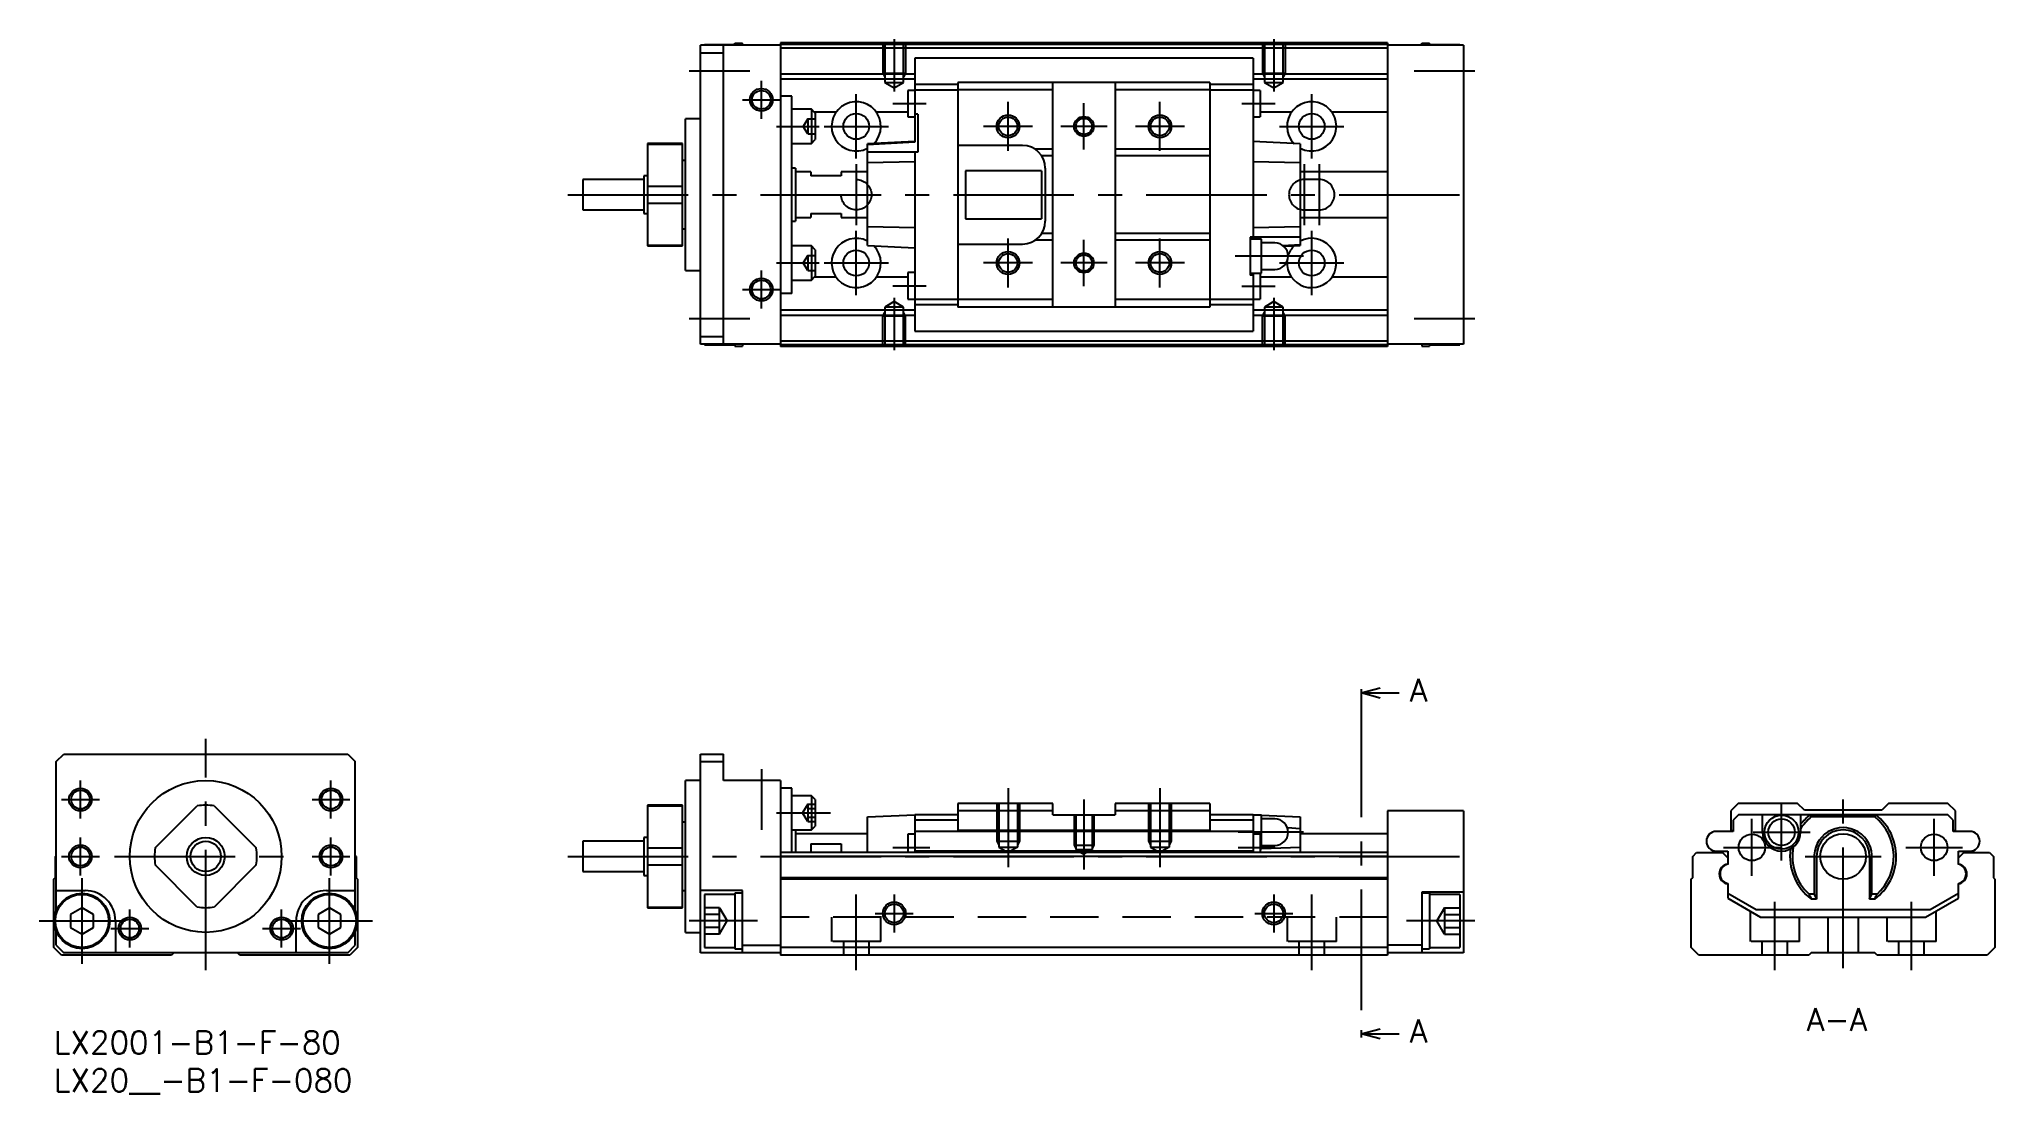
# Model space of a CAD drawing. Extents: x -2 to 256, y -8 to 131.
import ezdxf

# ---------------------------------------------------------------- set-up
doc = ezdxf.new("R2010")
doc.units = 0
doc.header["$LTSCALE"] = 0.5
doc.linetypes.add('CENTER', pattern=[50.8, 31.75, -6.35, 6.35, -6.35])
doc.linetypes.add('DASHED', pattern=[19.05, 12.7, -6.35])
for name, color, linetype in [('MSM_CENTER', 1, 'CENTER'), ('MSM_CONTINUOUS', 7, 'CONTINUOUS'), ('MSM_DASHED', 4, 'DASHED'), ('MSM_NARROW', 5, 'CONTINUOUS'), ('MSM_PART_NUMBER', 7, 'CONTINUOUS')]:
    doc.layers.add(name, color=color, linetype=linetype)
doc.styles.get("Standard").update_dxf_attribs({"font": 'txt.shx', "height": 1, "bigfont": 'bigfont.shx'})

# ---------------------------------------------------------------- blocks, each defined once
blk = doc.blocks.new('*U18')
at = {"layer": 'MSM_PART_NUMBER'}
blk.add_text('LX2001-B1-F-80', height=3, dxfattribs=at).set_placement((0, -3))
blk = doc.blocks.new('*U19')
at = {"layer": 'MSM_PART_NUMBER'}
blk.add_text('LX20__-B1-F-080', height=3, dxfattribs=at).set_placement((0, -8))

msp = doc.modelspace()

# ---------------------------------------------------------------- linework, layer by layer
at = {"layer": 'MSM_CENTER'}
for p, q in [((110.7, 130.7), (110.7, 123.79)), ((160.7, 130.7), (160.7, 123.79)), ((83.7, 126.5), (91.7, 126.5)), ((179.2, 126.5), (187.2, 126.5)), ((93.2, 120.2), (93.2, 125.2)), ((90.7, 122.7), (95.7, 122.7)), ((105.7, 114.95), (105.7, 123.45)), ((110.5, 122.2), (114.9, 122.2)), ((125.7, 115.97), (125.7, 122.43)), ((135.7, 116.14), (135.7, 122.26)), ((145.7, 115.97), (145.7, 122.43)), ((156.5, 122.2), (160.9, 122.2)), ((165.7, 114.95), (165.7, 123.45)), ((95.2, 119.2), (100.8, 119.2)), ((101.45, 119.2), (109.95, 119.2)), ((128.93, 119.2), (122.47, 119.2)), ((138.76, 119.2), (132.64, 119.2)), ((148.93, 119.2), (142.47, 119.2)), ((161.45, 119.2), (169.95, 119.2)), ((105.7, 114.2), (105.7, 106.2)), ((164.7, 114.2), (164.7, 106.2)), ((166.7, 114.2), (166.7, 106.2)), ((67.7, 110.2), (187.7, 110.2)), ((105.7, 96.95), (105.7, 105.45)), ((125.7, 97.97), (125.7, 104.43)), ((135.7, 98.14), (135.7, 104.26)), ((145.7, 97.97), (145.7, 104.43)), ((165.7, 96.95), (165.7, 105.45)), ((95.2, 101.2), (100.8, 101.2)), ((101.45, 101.2), (109.95, 101.2)), ((128.93, 101.2), (122.47, 101.2)), ((138.76, 101.2), (132.64, 101.2)), ((148.93, 101.2), (142.47, 101.2)), ((164.6, 102.1), (155.6, 102.1)), ((161.45, 101.2), (169.95, 101.2)), ((93.2, 95.2), (93.2, 100.2)), ((110.5, 98.2), (114.9, 98.2)), ((156.5, 98.15), (160.9, 98.15)), ((90.7, 97.7), (95.7, 97.7)), ((110.7, 96.61), (110.7, 89.7)), ((160.7, 96.61), (160.7, 89.7)), ((83.7, 93.9), (91.7, 93.9)), ((179.2, 93.9), (187.2, 93.9)), ((172.2, 44.04), (172.2, 0.13)), ((20, 8), (20, 38.5)), ((93.2, 34.5), (93.2, 26.5)), ((3.5, 28), (3.5, 33)), ((36.5, 28), (36.5, 33)), ((125.7, 32), (125.7, 21.6)), ((145.7, 32), (145.7, 21.6)), ((235.7, 8.3), (235.7, 31.1)), ((1, 30.5), (6, 30.5)), ((34, 30.5), (39, 30.5)), ((95.2, 28.75), (102.3, 28.75)), ((135.7, 30.5), (135.7, 21.3)), ((227.6, 22.45), (227.6, 29.95)), ((164.6, 26.2), (156, 26.2)), ((223.7, 20.45), (223.7, 27.95)), ((223.85, 26.2), (231.35, 26.2)), ((247.7, 20.45), (247.7, 27.95)), ((3.5, 20.5), (3.5, 25.5)), ((36.5, 20.5), (36.5, 25.5)), ((110.5, 24.2), (115.4, 24.2)), ((156, 24.2), (160.9, 24.2)), ((219.95, 24.2), (227.45, 24.2)), ((243.95, 24.2), (251.45, 24.2)), ((1, 23), (6, 23)), ((8, 23), (32, 23)), ((34, 23), (39, 23)), ((67.7, 23), (187.7, 23)), ((230.7, 23), (240.7, 23)), ((3.7, 8.85), (3.7, 20.15)), ((36.3, 8.85), (36.3, 20.15)), ((10, 11), (10, 16)), ((30, 11), (30, 16)), ((105.7, 8), (105.7, 18)), ((108.2, 15.5), (113.2, 15.5)), ((110.7, 18), (110.7, 13)), ((158.2, 15.5), (163.2, 15.5)), ((160.7, 18), (160.7, 13)), ((165.7, 8), (165.7, 18)), ((226.7, 8), (226.7, 17)), ((244.7, 8), (244.7, 17)), ((-1.95, 14.5), (9.35, 14.5)), ((7.5, 13.5), (12.5, 13.5)), ((27.5, 13.5), (32.5, 13.5)), ((30.65, 14.5), (41.95, 14.5)), ((92.7, 14.5), (83.7, 14.5)), ((187.2, 14.5), (178.2, 14.5))]:
    msp.add_line(p, q, dxfattribs=at)
at = {"layer": 'MSM_CONTINUOUS'}
for p, q in [((95.7, 129.9), (85.2, 129.9)), ((85.2, 90.5), (85.2, 129.9)), ((85.2, 128.9), (88.2, 128.9)), ((85.7, 129.9), (85.7, 130)), ((85.7, 130), (89.7, 130)), ((88.2, 90.5), (88.2, 129.9)), ((89.7, 129.9), (89.7, 130.15)), ((89.7, 130.15), (90.7, 130.15)), ((90.7, 129.9), (90.7, 130.15)), ((95.7, 130.2), (95.7, 90.2)), ((175.7, 130.2), (95.7, 130.2)), ((175.7, 130), (95.7, 130)), ((175.7, 129.5), (95.7, 129.5)), ((175.7, 130.2), (175.7, 90.2)), ((185.7, 129.9), (175.7, 129.9)), ((180.2, 129.9), (180.2, 130.15)), ((180.2, 130.15), (181.2, 130.15)), ((181.2, 129.9), (181.2, 130.15)), ((181.2, 130), (185.2, 130)), ((185.2, 129.9), (185.2, 130)), ((185.7, 129.9), (185.7, 90.5)), ((113.4, 128.2), (113.4, 117.13)), ((158, 128.2), (113.4, 128.2)), ((158, 128.2), (158, 104.6)), ((113.4, 126.1), (95.7, 126.1)), ((113.4, 125.4), (95.7, 125.4)), ((112.5, 123.95), (112.5, 120.45)), ((113.4, 123.95), (112.5, 123.95)), ((119.1, 124.7), (113.4, 124.7)), ((119.1, 123.99), (113.4, 123.99)), ((152.3, 125), (119.1, 125)), ((119.1, 125), (119.1, 95.4)), ((131.6, 124), (119.1, 124)), ((131.6, 95.4), (131.6, 125)), ((139.8, 125), (139.8, 95.4)), ((152.3, 124), (139.8, 124)), ((152.3, 125), (152.3, 95.4)), ((158, 124.7), (152.3, 124.7)), ((158, 123.99), (152.3, 123.99)), ((175.7, 126.1), (158, 126.1)), ((175.7, 125.4), (158, 125.4)), ((158.9, 123.95), (158, 123.95)), ((158.9, 123.95), (158.9, 120.45)), ((97.2, 123.2), (95.7, 123.2)), ((97.2, 97.2), (97.2, 123.2)), ((99.8, 121.45), (97.2, 121.45)), ((99.8, 121.45), (99.8, 116.95)), ((100.3, 120.95), (99.8, 121.45)), ((85.2, 120.2), (83.2, 120.2)), ((83.2, 100.2), (83.2, 120.2)), ((103.04, 121.07), (100.18, 121.07)), ((100.3, 120.95), (100.3, 117.45)), ((112.5, 121.07), (108.36, 121.07)), ((112.5, 120.45), (113.4, 120.45)), ((113.8, 120.8), (113.4, 120.8)), ((113.8, 120.8), (113.8, 115.8)), ((158, 120.45), (158.9, 120.45)), ((163.04, 121.07), (158.9, 121.07)), ((175.7, 121.07), (168.36, 121.07)), ((82.8, 116.95), (78.2, 116.95)), ((78.2, 116.95), (78.2, 103.45)), ((78.2, 116.86), (82.8, 116.86)), ((82.8, 103.45), (82.8, 116.95)), ((97.2, 116.95), (99.8, 116.95)), ((99.8, 116.95), (100.3, 117.45)), ((113.4, 117.2), (107.2, 116.88)), ((113.4, 117.13), (107.2, 116.76)), ((107.2, 103.52), (107.2, 116.88)), ((127.6, 116.7), (119.1, 116.7)), ((131.6, 116.2), (129.26, 116.2)), ((152.3, 116.2), (139.8, 116.2)), ((164.2, 116.88), (158, 117.2)), ((164.2, 116.88), (164.2, 103.52)), ((83.2, 114.7), (82.8, 114.7)), ((97.7, 113.7), (97.2, 113.7)), ((97.7, 113.7), (97.7, 106.7)), ((113.8, 115.8), (107.2, 115.8)), ((113.4, 114.53), (107.2, 114.39)), ((113.4, 115.8), (113.4, 92.2)), ((131.6, 115.3), (130.14, 115.3)), ((130.6, 113.7), (130.6, 106.7)), ((152.3, 115.3), (139.8, 115.3)), ((164.2, 114.39), (158, 114.53)), ((69.7, 112.2), (69.7, 108.2)), ((77.7, 112.2), (69.7, 112.2)), ((77.7, 112.7), (77.7, 107.7)), ((78.2, 112.7), (77.7, 112.7)), ((78.2, 111.32), (82.8, 111.32)), ((99.7, 113.2), (97.7, 113.2)), ((99.7, 113.2), (99.7, 112.7)), ((103.7, 112.7), (99.7, 112.7)), ((103.7, 113.2), (103.7, 112.7)), ((107.2, 113.2), (103.7, 113.2)), ((120.1, 113.36), (120.1, 107.04)), ((130.1, 113.36), (120.1, 113.36)), ((130.1, 113.36), (130.1, 107.04)), ((175.7, 113.2), (164.2, 113.2)), ((78.2, 109.08), (82.8, 109.08)), ((69.7, 108.2), (77.7, 108.2)), ((77.7, 107.7), (78.2, 107.7)), ((82.8, 105.7), (83.2, 105.7)), ((97.2, 106.7), (97.7, 106.7)), ((97.7, 107.2), (99.7, 107.2)), ((99.7, 107.7), (103.7, 107.7)), ((99.7, 107.7), (99.7, 107.2)), ((103.7, 107.7), (103.7, 107.2)), ((103.7, 107.2), (107.2, 107.2)), ((107.2, 106.01), (113.4, 105.87)), ((120.1, 107.04), (130.1, 107.04)), ((158, 105.87), (164.2, 106.01)), ((164.2, 107.2), (175.7, 107.2)), ((78.2, 103.54), (82.8, 103.54)), ((78.2, 103.45), (82.8, 103.45)), ((99.8, 103.45), (97.2, 103.45)), ((100.3, 102.95), (99.8, 103.45)), ((99.8, 103.45), (99.8, 98.95)), ((107.2, 103.52), (113.4, 103.2)), ((119.1, 103.7), (127.6, 103.7)), ((131.6, 104.2), (129.26, 104.2)), ((131.6, 105.1), (130.14, 105.1)), ((152.3, 105.1), (139.8, 105.1)), ((152.3, 104.2), (139.8, 104.2)), ((164.2, 104.6), (157.6, 104.6)), ((157.6, 104.6), (157.6, 99.6)), ((159.1, 104.35), (157.6, 104.35)), ((159.1, 99.85), (159.1, 104.35)), ((160.85, 103.85), (159.1, 103.85)), ((161.9, 103.5), (164.2, 103.64)), ((162.01, 103.41), (164.2, 103.52)), ((100.3, 102.95), (100.3, 99.45)), ((83.2, 100.2), (85.2, 100.2)), ((97.2, 98.95), (99.8, 98.95)), ((99.8, 98.95), (100.3, 99.45)), ((103.04, 99.33), (100.18, 99.33)), ((112.5, 99.33), (108.36, 99.33)), ((112.5, 99.95), (112.5, 96.45)), ((113.4, 99.95), (112.5, 99.95)), ((157.6, 99.85), (159.1, 99.85)), ((158, 99.6), (157.6, 99.6)), ((158, 99.85), (158, 92.2)), ((158.9, 99.85), (158.9, 96.45)), ((163.04, 99.33), (158.9, 99.33)), ((159.1, 100.35), (160.85, 100.35)), ((175.7, 99.33), (168.36, 99.33)), ((97.2, 97.2), (95.7, 97.2)), ((112.5, 96.45), (113.4, 96.45)), ((119.1, 96.41), (113.4, 96.41)), ((119.1, 95.7), (113.4, 95.7)), ((131.6, 96.4), (119.1, 96.4)), ((152.3, 95.4), (119.1, 95.4)), ((152.3, 96.4), (139.8, 96.4)), ((158, 96.41), (152.3, 96.41)), ((158, 95.7), (152.3, 95.7)), ((158, 96.45), (158.9, 96.45)), ((113.4, 95), (95.7, 95)), ((113.4, 94.3), (95.7, 94.3)), ((175.7, 95), (158, 95)), ((175.7, 94.3), (158, 94.3)), ((85.2, 91.5), (88.2, 91.5)), ((95.7, 90.5), (85.2, 90.5)), ((85.7, 90.5), (85.7, 90.4)), ((85.7, 90.4), (89.7, 90.4)), ((89.7, 90.5), (89.7, 90.25)), ((89.7, 90.25), (90.7, 90.25)), ((90.7, 90.5), (90.7, 90.25)), ((175.7, 90.9), (95.7, 90.9)), ((175.7, 90.4), (95.7, 90.4)), ((175.7, 90.2), (95.7, 90.2)), ((113.4, 92.2), (158, 92.2)), ((185.7, 90.5), (175.7, 90.5)), ((180.2, 90.5), (180.2, 90.25)), ((180.2, 90.25), (181.2, 90.25)), ((181.2, 90.5), (181.2, 90.25)), ((181.2, 90.4), (185.2, 90.4)), ((185.2, 90.5), (185.2, 90.4)), ((172.2, 44.54), (174.7, 45.21)), ((172.2, 45.04), (172.2, 44.04)), ((174.7, 43.87), (172.2, 44.54)), ((172.2, 44.54), (177.2, 44.54)), ((0.3, 35.5), (1.3, 36.5)), ((1.3, 36.5), (38.7, 36.5)), ((38.7, 36.5), (39.7, 35.5)), ((85.2, 10.3), (85.2, 36.5)), ((85.2, 36.5), (88.2, 36.5)), ((88.2, 33), (88.2, 36.5)), ((0.3, 15.83), (0.3, 35.5)), ((39.7, 15.83), (39.7, 35.5)), ((85.2, 35.5), (88.2, 35.5)), ((85.2, 33), (83.2, 33)), ((83.2, 13), (83.2, 33)), ((95.7, 33), (88.2, 33)), ((95.7, 33), (95.7, 10)), ((97.2, 32), (95.7, 32)), ((97.2, 23.5), (97.2, 32)), ((99.8, 31), (97.2, 31)), ((100.3, 30.5), (99.8, 31)), ((99.8, 31), (99.8, 26.5)), ((13.34, 24.12), (18.88, 29.66)), ((21.12, 29.66), (26.66, 24.12)), ((82.8, 29.75), (78.2, 29.75)), ((78.2, 29.75), (78.2, 16.25)), ((78.2, 29.66), (82.8, 29.66)), ((82.8, 16.25), (82.8, 29.75)), ((100.3, 30.5), (100.3, 27)), ((107.2, 28.2), (113.4, 28.5)), ((119.1, 28.5), (113.4, 28.5)), ((113.4, 28.5), (113.4, 23.5)), ((119.1, 30), (119.1, 26.43)), ((131.6, 30), (119.1, 30)), ((131.6, 29), (119.1, 29)), ((131.6, 28.5), (131.6, 30)), ((131.6, 28.5), (139.8, 28.5)), ((152.3, 30), (139.8, 30)), ((139.8, 30), (139.8, 28.5)), ((152.3, 29), (139.8, 29)), ((152.3, 30), (152.3, 26.43)), ((158, 28.5), (152.3, 28.5)), ((158, 28.5), (159.02, 28.45)), ((158, 28.5), (158, 23.5)), ((159.1, 28.45), (158, 28.45)), ((159.1, 28.45), (164.2, 28.2)), ((159.1, 23.95), (159.1, 28.45)), ((185.7, 29), (175.7, 29)), ((175.7, 29), (175.7, 10)), ((185.7, 29), (185.7, 10.3)), ((221.9, 30), (220.9, 29)), ((220.9, 29), (220.9, 26.43)), ((221.91, 28.5), (221.2, 27.79)), ((229.7, 30), (221.9, 30)), ((249.49, 28.5), (221.91, 28.5)), ((225.1, 26.2), (225.1, 28.5)), ((230.6, 29.1), (229.7, 30)), ((230.1, 28.5), (230.1, 26.2)), ((240.8, 29.1), (230.6, 29.1)), ((231.37, 28.5), (231.51, 28.2)), ((239.89, 28.2), (240.03, 28.5)), ((241.7, 30), (240.8, 29.1)), ((249.5, 30), (241.7, 30)), ((250.2, 27.79), (249.49, 28.5)), ((250.5, 29), (249.5, 30)), ((250.5, 26.43), (250.5, 29)), ((83.2, 27.5), (82.8, 27.5)), ((97.2, 26.5), (99.8, 26.5)), ((97.7, 26.5), (97.7, 23.5)), ((107.2, 26), (97.7, 26)), ((99.8, 26.5), (100.3, 27)), ((107.2, 23.5), (107.2, 28.2)), ((113.4, 25.95), (112.5, 25.95)), ((112.5, 25.95), (112.5, 23.5)), ((119.1, 27.79), (113.4, 27.79)), ((158, 26.3), (113.4, 26.3)), ((152.3, 26.43), (119.1, 26.43)), ((158, 27.79), (152.3, 27.79)), ((158.9, 25.95), (158, 25.95)), ((158.9, 25.95), (158.9, 23.5)), ((160.85, 27.95), (159.1, 27.95)), ((164.2, 26.63), (162.5, 26.79)), ((164.2, 28.2), (164.2, 23.5)), ((175.7, 26), (164.2, 26)), ((221.2, 26.3), (219, 26.3)), ((220.9, 26.43), (221.2, 26.43)), ((221.2, 27.79), (221.2, 26.3)), ((239.89, 28.2), (231.51, 28.2)), ((250.2, 26.3), (250.2, 27.79)), ((250.2, 26.43), (250.5, 26.43)), ((252.4, 26.3), (250.2, 26.3)), ((77.7, 25), (69.7, 25)), ((69.7, 25), (69.7, 21)), ((78.2, 25.5), (77.7, 25.5)), ((77.7, 25.5), (77.7, 20.5)), ((78.2, 24.12), (82.8, 24.12)), ((175.7, 23.5), (95.7, 23.5)), ((99.7, 24.66), (103.7, 24.66)), ((99.7, 24.66), (99.7, 23.5)), ((103.7, 24.66), (103.7, 23.5)), ((158, 23.7), (113.4, 23.7)), ((158.9, 23.95), (159.1, 23.95)), ((159.1, 24.45), (160.85, 24.45)), ((159.1, 24.03), (164.2, 24.23)), ((215.9, 23), (216.4, 23.5)), ((216.4, 23.5), (219.8, 23.5)), ((219, 23.7), (220.5, 23.7)), ((219.8, 23.5), (220.5, 22.8)), ((220.5, 23.7), (220.5, 21.96)), ((250.9, 23.7), (252.4, 23.7)), ((250.9, 21.96), (250.9, 23.7)), ((250.9, 22.8), (251.6, 23.5)), ((251.6, 23.5), (255, 23.5)), ((255, 23.5), (255.5, 23)), ((0.2, 23), (0.3, 23.1)), ((0.2, 20.2), (0.2, 23)), ((18.88, 16.34), (13.34, 21.88)), ((26.66, 21.88), (21.12, 16.34)), ((39.7, 23.1), (39.8, 23)), ((39.8, 23), (39.8, 20.2)), ((69.7, 21), (77.7, 21)), ((78.2, 21.88), (82.8, 21.88)), ((175.7, 23), (95.7, 23)), ((215.9, 20.2), (215.9, 23)), ((231.91, 22.68), (231.91, 18.04)), ((232.2, 23), (232.2, 17.38)), ((239.2, 23), (239.2, 17.38)), ((239.49, 18.04), (239.49, 22.68)), ((255.5, 23), (255.5, 20.2)), ((0, 20), (0.2, 20.2)), ((0, 11), (0, 20)), ((0.3, 18.5), (4.1, 18.5)), ((35.9, 18.5), (39.7, 18.5)), ((39.8, 20.2), (40, 20)), ((40, 20), (40, 11)), ((77.7, 20.5), (78.2, 20.5)), ((82.8, 18.5), (83.2, 18.5)), ((90.7, 18.5), (85.2, 18.5)), ((89.7, 18.15), (89.7, 10.85)), ((90.7, 18.15), (89.7, 18.15)), ((90.7, 10.3), (90.7, 18.5)), ((175.7, 20.2), (95.7, 20.2)), ((175.7, 20), (95.7, 20)), ((185.7, 18.3), (180.2, 18.3)), ((180.2, 18.3), (180.2, 10.3)), ((181.2, 18.15), (180.2, 18.15)), ((181.2, 18.15), (181.2, 10.85)), ((215.7, 20), (215.9, 20.2)), ((215.7, 11), (215.7, 20)), ((220.5, 19.44), (220.5, 17.5)), ((220.5, 18.16), (224.24, 16)), ((231.91, 18.04), (231.23, 18.04)), ((231.91, 18.04), (232.2, 17.38)), ((239.2, 17.38), (239.49, 18.04)), ((240.17, 18.04), (239.49, 18.04)), ((247.16, 16), (250.9, 18.16)), ((250.9, 17.5), (250.9, 19.44)), ((255.5, 20.2), (255.7, 20)), ((255.7, 20), (255.7, 11)), ((3.7, 16.23), (2.2, 15.37)), ((5.2, 15.37), (3.7, 16.23)), ((36.3, 16.23), (34.8, 15.37)), ((37.8, 15.37), (36.3, 16.23)), ((78.2, 16.34), (82.8, 16.34)), ((78.2, 16.25), (82.8, 16.25)), ((85.7, 18), (85.7, 11)), ((89.7, 18), (85.7, 18)), ((185.2, 18), (181.2, 18)), ((185.2, 18), (185.2, 11)), ((220.5, 17.5), (224.83, 15)), ((224.24, 16), (247.16, 16)), ((232.2, 17.38), (231.53, 17.38)), ((239.87, 17.38), (239.2, 17.38)), ((246.57, 15), (250.9, 17.5)), ((0.3, 11.3), (0.3, 13.17)), ((2.2, 15.37), (2.2, 13.63)), ((2.2, 13.63), (3.7, 12.77)), ((3.7, 12.77), (5.2, 13.63)), ((5.2, 13.63), (5.2, 15.37)), ((8.1, 14.5), (8.1, 10.3)), ((31.9, 10.3), (31.9, 14.5)), ((34.8, 15.37), (34.8, 13.63)), ((34.8, 13.63), (36.3, 12.77)), ((36.3, 12.77), (37.8, 13.63)), ((37.8, 13.63), (37.8, 15.37)), ((39.7, 11.3), (39.7, 13.17)), ((83.2, 13), (85.2, 13)), ((224.83, 15), (246.57, 15)), ((1, 10), (0, 11)), ((0.3, 11.3), (1.3, 10.3)), ((38.7, 10.3), (39.7, 11.3)), ((40, 11), (39, 10)), ((85.7, 11), (89.7, 11)), ((89.7, 10.85), (90.7, 10.85)), ((90.7, 11.3), (95.7, 11.3)), ((175.7, 11), (95.7, 11)), ((180.2, 11.3), (175.7, 11.3)), ((180.2, 10.85), (181.2, 10.85)), ((181.2, 11), (185.2, 11)), ((216.7, 10), (215.7, 11)), ((255.7, 11), (254.7, 10)), ((15.5, 10), (1, 10)), ((38.7, 10.3), (1.3, 10.3)), ((15.8, 10.3), (15.5, 10)), ((24.5, 10), (24.2, 10.3)), ((39, 10), (24.5, 10)), ((95.7, 10.3), (85.2, 10.3)), ((175.7, 10), (95.7, 10)), ((185.7, 10.3), (175.7, 10.3)), ((231.2, 10), (216.7, 10)), ((231.5, 10.3), (231.2, 10)), ((239.9, 10.3), (231.5, 10.3)), ((240.2, 10), (239.9, 10.3)), ((254.7, 10), (240.2, 10)), ((172.2, -0.37), (174.7, 0.3)), ((172.2, 0.13), (172.2, -0.87)), ((174.7, -1.04), (172.2, -0.37)), ((172.2, -0.37), (177.2, -0.37))]:
    msp.add_line(p, q, dxfattribs=at)
for centre, radius in [((93.2, 122.7), 1.23), ((105.7, 119.2), 1.7), ((125.7, 119.2), 1.23), ((135.7, 119.2), 1.06), ((145.7, 119.2), 1.23), ((165.7, 119.2), 1.7), ((105.7, 101.2), 1.7), ((125.7, 101.2), 1.23), ((135.7, 101.2), 1.06), ((145.7, 101.2), 1.23), ((165.7, 101.2), 1.7), ((93.2, 97.7), 1.23), ((3.5, 30.5), 1.23), ((20, 23), 10), ((36.5, 30.5), 1.23), ((227.6, 26.2), 2.25), ((223.7, 24.2), 1.75), ((227.6, 26.2), 1.75), ((235.7, 23), 3), ((247.7, 24.2), 1.75), ((3.5, 23), 1.23), ((20, 23), 2.5), ((20, 23), 2), ((36.5, 23), 1.23), ((3.7, 14.5), 3.65), ((36.3, 14.5), 3.65), ((3.7, 14.5), 3.5), ((36.3, 14.5), 3.5), ((110.7, 15.5), 1.23), ((160.7, 15.5), 1.23), ((10, 13.5), 1.23), ((30, 13.5), 1.23)]:
    msp.add_circle(centre, radius, dxfattribs=at)
for centre, radius, start, end in [((105.7, 119.2), 3.25, 315.393, 297.4864), ((165.7, 119.2), 3.25, 242.5136, 224.607), ((127.6, 113.7), 3, 0, 90), ((127.6, 106.7), 3, 270, 0), ((105.7, 101.2), 3.25, 62.5136, 44.607), ((160.85, 102.1), 1.75, 270, 90), ((165.7, 101.2), 3.25, 176.3645, 117.4864), ((165.7, 101.2), 3.25, 135.393, 162.6102), ((20, 23), 6.75, 80.4309, 99.5691), ((235.7, 23), 7, 128.2132, 143.1301), ((235.7, 23), 7, 306.5962, 51.7868), ((160.85, 26.2), 1.75, 270, 90), ((219, 25), 1.3, 90, 270), ((227.6, 26.2), 2.5, 180, 0), ((235.7, 23), 6.68, 128.8735, 147.0286), ((235.7, 23), 3.8, 355.1074, 184.8926), ((235.7, 23), 3.5, 0, 180), ((235.7, 23), 6.68, 312.0402, 51.1265), ((252.4, 25), 1.3, 270, 90), ((20, 23), 6.75, 170.4309, 189.5691), ((20, 23), 6.75, 350.4309, 9.5691), ((235.7, 23), 7, 171.8617, 233.4038), ((235.7, 23), 6.68, 169.3812, 227.9598), ((220.7, 20.7), 1.32, 98.7147, 261.2853), ((220.8, 20.7), 1.3, 103.3424, 256.6576), ((250.7, 20.7), 1.32, 278.7147, 81.2853), ((250.6, 20.7), 1.3, 283.3424, 76.6576), ((4.1, 14.5), 4, 0, 90), ((35.9, 14.5), 4, 90, 180), ((236.77, 20.13), 5.92, 200.6125, 207.6426), ((229.51, 22.42), 11.52, 334.0671, 337.6778), ((20, 23), 6.75, 260.4309, 279.5691)]:
    msp.add_arc(centre, radius, start, end, dxfattribs=at)
at = {"layer": 'MSM_DASHED'}
for p, q in [((109.2, 130.2), (109.2, 126.2)), ((109.47, 130.2), (109.47, 125)), ((111.93, 125), (111.93, 130.2)), ((112.2, 130.2), (112.2, 126.2)), ((159.2, 130.2), (159.2, 126.2)), ((159.47, 130.2), (159.47, 125)), ((161.93, 125), (161.93, 130.2)), ((162.2, 130.2), (162.2, 126.2)), ((109.2, 126.2), (112.2, 126.2)), ((109.2, 126.2), (109.47, 125.73)), ((109.47, 125), (111.93, 125)), ((109.47, 125), (110.7, 124.29)), ((110.7, 124.29), (111.93, 125)), ((112.2, 126.2), (111.93, 125.73)), ((159.2, 126.2), (162.2, 126.2)), ((159.2, 126.2), (159.47, 125.73)), ((159.47, 125), (161.93, 125)), ((159.47, 125), (160.7, 124.29)), ((160.7, 124.29), (161.93, 125)), ((162.2, 126.2), (161.93, 125.73)), ((99.3, 120.2), (98.72, 119.2)), ((99.3, 118.2), (98.72, 119.2)), ((99.3, 120.2), (100.3, 120.2)), ((99.3, 120.2), (99.3, 118.2)), ((99.3, 119.2), (100.3, 119.2)), ((99.3, 118.2), (100.3, 118.2)), ((166.7, 112.2), (164.7, 112.2)), ((164.7, 108.2), (166.7, 108.2)), ((99.3, 102.2), (98.72, 101.2)), ((99.3, 100.2), (98.72, 101.2)), ((99.3, 102.2), (100.3, 102.2)), ((99.3, 102.2), (99.3, 100.2)), ((99.3, 101.2), (100.3, 101.2)), ((99.3, 100.2), (100.3, 100.2)), ((110.7, 96.11), (109.47, 95.4)), ((111.93, 95.4), (109.47, 95.4)), ((109.47, 95.4), (109.47, 90.2)), ((111.93, 95.4), (110.7, 96.11)), ((111.93, 90.2), (111.93, 95.4)), ((160.7, 96.11), (159.47, 95.4)), ((159.47, 95.4), (159.47, 90.2)), ((161.93, 95.4), (159.47, 95.4)), ((161.93, 95.4), (160.7, 96.11)), ((161.93, 90.2), (161.93, 95.4)), ((109.2, 94.2), (109.47, 94.67)), ((112.2, 94.2), (109.2, 94.2)), ((109.2, 90.2), (109.2, 94.2)), ((112.2, 94.2), (111.93, 94.67)), ((112.2, 90.2), (112.2, 94.2)), ((159.2, 94.2), (159.47, 94.67)), ((162.2, 94.2), (159.2, 94.2)), ((159.2, 90.2), (159.2, 94.2)), ((162.2, 94.2), (161.93, 94.67)), ((162.2, 90.2), (162.2, 94.2)), ((99.3, 29.9), (98.63, 28.75)), ((99.3, 27.6), (98.63, 28.75)), ((99.3, 29.9), (99.3, 27.6)), ((99.3, 29.9), (100.3, 29.9)), ((99.3, 29.33), (100.3, 29.33)), ((124.2, 30), (124.2, 25)), ((124.47, 30), (124.47, 24.21)), ((126.93, 30), (126.93, 24.21)), ((127.2, 30), (127.2, 25)), ((134.4, 28.5), (134.4, 24.5)), ((134.64, 28.5), (134.64, 23.91)), ((136.76, 28.5), (136.76, 23.91)), ((137, 28.5), (137, 24.5)), ((144.2, 30), (144.2, 25)), ((144.47, 30), (144.47, 24.21)), ((146.93, 30), (146.93, 24.21)), ((147.2, 30), (147.2, 25)), ((99.3, 28.17), (100.3, 28.17)), ((99.3, 27.6), (100.3, 27.6)), ((124.2, 25), (127.2, 25)), ((124.2, 25), (124.47, 24.53)), ((124.47, 24.21), (126.93, 24.21)), ((124.47, 24.21), (125.7, 23.5)), ((126.93, 24.21), (125.7, 23.5)), ((127.2, 25), (126.93, 24.53)), ((134.4, 24.5), (137, 24.5)), ((134.4, 24.5), (134.64, 24.08)), ((134.64, 23.91), (136.76, 23.91)), ((134.64, 23.91), (135.7, 23.3)), ((136.76, 23.91), (135.7, 23.3)), ((137, 24.5), (136.76, 24.08)), ((144.2, 25), (147.2, 25)), ((144.2, 25), (144.47, 24.53)), ((144.47, 24.21), (146.93, 24.21)), ((144.47, 24.21), (145.7, 23.5)), ((146.93, 24.21), (145.7, 23.5)), ((147.2, 25), (146.93, 24.53)), ((87.7, 16.23), (85.7, 16.23)), ((87.7, 12.77), (87.7, 16.23)), ((87.7, 16.23), (88.7, 14.5)), ((183.2, 16.23), (182.2, 14.5)), ((183.2, 16.23), (183.2, 12.77)), ((183.2, 16.23), (185.2, 16.23)), ((223.45, 15.8), (223.45, 11.8)), ((247.95, 11.8), (247.95, 15.8)), ((87.7, 15.37), (85.7, 15.37)), ((87.7, 13.63), (85.7, 13.63)), ((87.7, 12.77), (88.7, 14.5)), ((175.7, 15), (95.7, 15)), ((102.45, 15), (102.45, 11.8)), ((108.95, 11.8), (108.95, 15)), ((162.45, 15), (162.45, 11.8)), ((168.95, 11.8), (168.95, 15)), ((183.2, 12.77), (182.2, 14.5)), ((183.2, 15.37), (185.2, 15.37)), ((183.2, 13.63), (185.2, 13.63)), ((229.95, 11.8), (229.95, 15)), ((233.7, 15), (233.7, 10.3)), ((237.7, 15), (237.7, 10.3)), ((241.45, 15), (241.45, 11.8)), ((87.7, 12.77), (85.7, 12.77)), ((108.95, 11.8), (102.45, 11.8)), ((104, 11.8), (104, 10)), ((107.4, 10), (107.4, 11.8)), ((168.95, 11.8), (162.45, 11.8)), ((164, 11.8), (164, 10)), ((167.4, 10), (167.4, 11.8)), ((183.2, 12.77), (185.2, 12.77)), ((229.95, 11.8), (223.45, 11.8)), ((225, 11.8), (225, 10)), ((228.4, 10), (228.4, 11.8)), ((247.95, 11.8), (241.45, 11.8)), ((243, 11.8), (243, 10)), ((246.4, 10), (246.4, 11.8))]:
    msp.add_line(p, q, dxfattribs=at)
msp.add_circle((105.7, 110.2), 2, dxfattribs=at)
for centre, start, end in [((164.7, 110.2), 90, 270), ((166.7, 110.2), 270, 90)]:
    msp.add_arc(centre, 2, start, end, dxfattribs=at)
at = {"layer": 'MSM_NARROW'}
for centre, radius in [((93.2, 122.7), 1.5), ((125.7, 119.2), 1.5), ((135.7, 119.2), 1.3), ((145.7, 119.2), 1.5), ((125.7, 101.2), 1.5), ((135.7, 101.2), 1.3), ((145.7, 101.2), 1.5), ((93.2, 97.7), 1.5), ((3.5, 30.5), 1.5), ((36.5, 30.5), 1.5), ((3.5, 23), 1.5), ((36.5, 23), 1.5), ((110.7, 15.5), 1.5), ((160.7, 15.5), 1.5), ((10, 13.5), 1.5), ((30, 13.5), 1.5)]:
    msp.add_circle(centre, radius, dxfattribs=at)

# ---------------------------------------------------------------- block references
at = {"layer": 'MSM_CONTINUOUS'}
for name in ['*U18', '*U19']:
    msp.add_blockref(name, (0, 0), dxfattribs=at)

# ---------------------------------------------------------------- texts
at = {"layer": 'MSM_PART_NUMBER'}
for s, p in [('A', (178.62, 43.41)), ('A-A', (230.92, 0.01)), ('A', (178.62, -1.5))]:
    msp.add_text(s, height=3, dxfattribs=at).set_placement(p)

doc.saveas('drawing.dxf')
